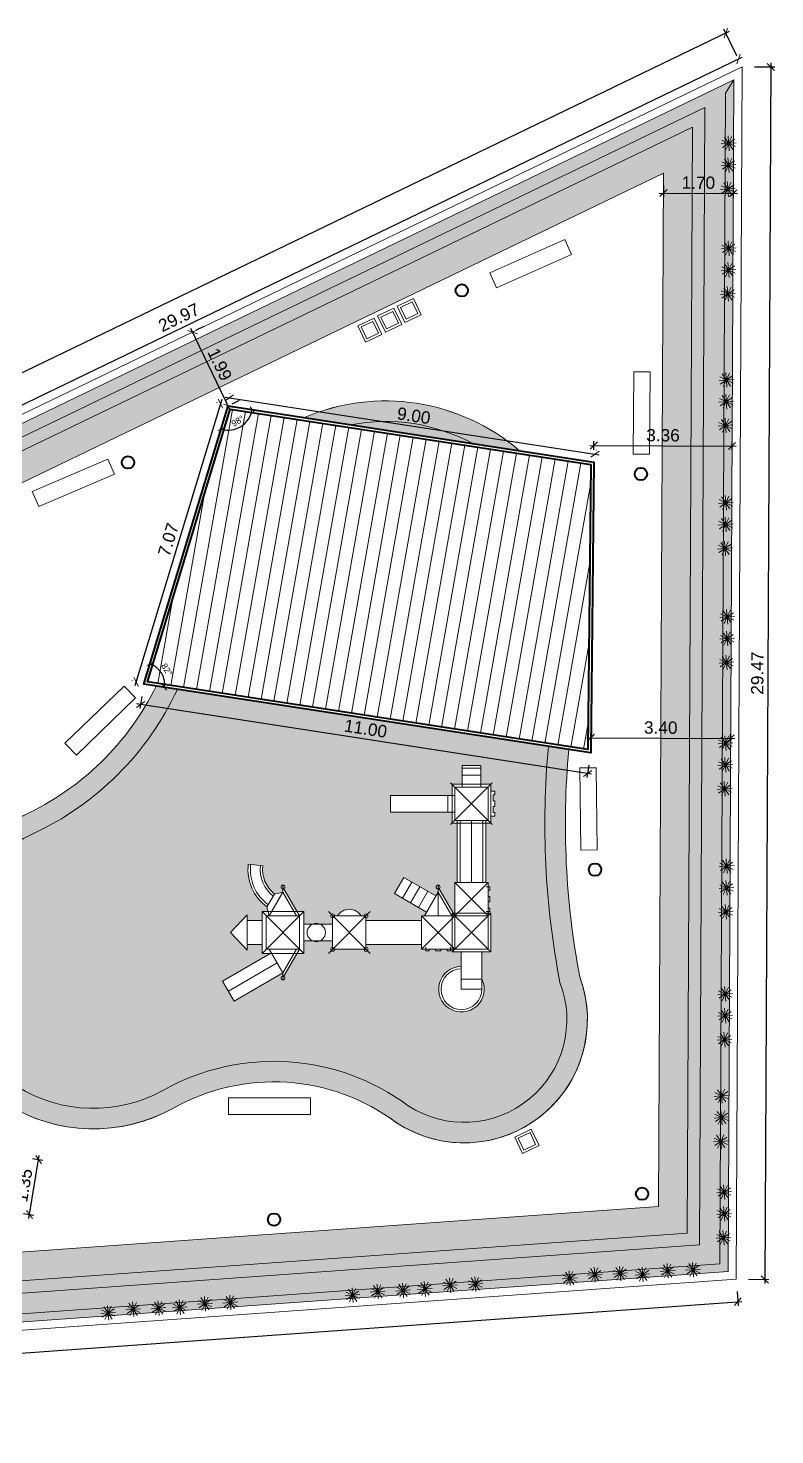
# Model space of a CAD drawing. Header units: metres. Extents: x 929 to 1666, y 1128 to 1372.
# Drawn here: x 1366.41 to 1384.57, y 1130.72 to 1164.92 of the extents above; entities that cross this region are included whole.
import ezdxf

# ---------------------------------------------------------------- set-up
doc = ezdxf.new("R2010")
doc.units = ezdxf.units.M
doc.layers.get('0').update_dxf_attribs({"lineweight": 5})
for name, color, linetype, lineweight in [('001_Dark_1 10', 7, 'Continuous', 0), ('KIRYA - COTAS', 7, 'Continuous', 5), ('KIRYA - MOBILIÁRIO', 7, 'Continuous', 9), ('KIRYA - PAREDE', 7, 'Continuous', 40), ('KIRYA - PAREDE VISTA', 7, 'Continuous', 15), ('KIRYA - PISO', 7, 'Continuous', 5), ('VEGETAÇÃO', 7, 'Continuous', 5)]:
    doc.layers.add(name, color=color, linetype=linetype, lineweight=lineweight)
doc.styles.add('EA_60_1-100', font='swissl.ttf', dxfattribs={"height": 0.15})
doc.styles.add('EA_60_1-150', font='swissl.ttf', dxfattribs={"height": 0.225})
doc.styles.add('EA_80_1-150', font='swissl.ttf', dxfattribs={"height": 0.3})
doc.dimstyles.new('1-100', dxfattribs={"dimtxt": 0.15, "dimasz": 0.12, "dimexe": 0.06, "dimexo": 0.15, "dimgap": 0.075, "dimtad": 1, "dimzin": 4, "dimdsep": 46, "dimtxsty": 'EA_60_1-100', "dimblk1": 'OBLIQUE', "dimblk2": 'OBLIQUE', "dimsah": 1, "dimcen": 0.09, "dimdle": 0.1, "dimclrd": 144, "dimclre": 144, "dimclrt": 256, "dimadec": 0, "dimazin": 0, "dimtfac": 1, "dimtofl": 0, "dimtmove": 2, "dimatfit": 3, "dimldrblk": 'OBLIQUE', "dimfxl": 1, "dimtolj": 1, "dimtzin": 0, "dimarcsym": 0})
doc.dimstyles.new('1-150', dxfattribs={"dimtxt": 0.225, "dimasz": 0.175, "dimexe": 0.1, "dimexo": 0.3, "dimgap": 0.1, "dimtad": 1, "dimzin": 4, "dimdsep": 46, "dimtxsty": 'EA_60_1-150', "dimblk1": 'OBLIQUE', "dimblk2": 'OBLIQUE', "dimsah": 1, "dimcen": 0.09, "dimdle": 0.1, "dimclrd": 144, "dimclre": 144, "dimclrt": 256, "dimadec": 0, "dimazin": 0, "dimtfac": 1, "dimtofl": 0, "dimtmove": 2, "dimatfit": 3, "dimldrblk": 'OBLIQUE', "dimfxl": 1, "dimtolj": 1, "dimtzin": 0, "dimarcsym": 0})

# ---------------------------------------------------------------- blocks, each defined once
blk = doc.blocks.new('A$C277F18F9')
at = {"layer": 'VEGETAÇÃO', "color": 60, "linetype": 'Continuous'}
for p, q in [((0.18, 0.198), (0.18, 0.36)), ((0.162, 0.18), (0, 0.18)), ((0.164, 0.189), (0.024, 0.27)), ((0.164, 0.171), (0.024, 0.09)), ((0.171, 0.196), (0.09, 0.336)), ((0.171, 0.164), (0.09, 0.024)), ((0.18, 0.162), (0.18, 0)), ((0.189, 0.196), (0.27, 0.336)), ((0.189, 0.164), (0.27, 0.024)), ((0.196, 0.189), (0.336, 0.27)), ((0.196, 0.171), (0.336, 0.09)), ((0.198, 0.18), (0.36, 0.18))]:
    blk.add_line(p, q, dxfattribs=at)
blk.add_circle((0.18, 0.18), 0.018, dxfattribs=at)
blk = doc.blocks.new('A$C6DD851CF')
at = {"layer": 'VEGETAÇÃO', "color": 90, "linetype": 'Continuous'}
for p, q in [((0.18, 0.198), (0.18, 0.36)), ((0.162, 0.18), (0, 0.18)), ((0.164, 0.189), (0.024, 0.27)), ((0.164, 0.171), (0.024, 0.09)), ((0.171, 0.196), (0.09, 0.336)), ((0.171, 0.164), (0.09, 0.024)), ((0.18, 0.162), (0.18, 0)), ((0.189, 0.196), (0.27, 0.336)), ((0.189, 0.164), (0.27, 0.024)), ((0.196, 0.189), (0.336, 0.27)), ((0.196, 0.171), (0.336, 0.09)), ((0.198, 0.18), (0.36, 0.18))]:
    blk.add_line(p, q, dxfattribs=at)
blk.add_circle((0.18, 0.18), 0.018, dxfattribs=at)
blk = doc.blocks.new('A$C7A191758')
at = {"layer": 'VEGETAÇÃO', "color": 110, "linetype": 'Continuous'}
for p, q in [((0.18, 0.198), (0.18, 0.36)), ((0.162, 0.18), (0, 0.18)), ((0.164, 0.189), (0.024, 0.27)), ((0.164, 0.171), (0.024, 0.09)), ((0.171, 0.196), (0.09, 0.336)), ((0.171, 0.164), (0.09, 0.024)), ((0.18, 0.162), (0.18, 0)), ((0.189, 0.196), (0.27, 0.336)), ((0.189, 0.164), (0.27, 0.024)), ((0.196, 0.189), (0.336, 0.27)), ((0.196, 0.171), (0.336, 0.09)), ((0.198, 0.18), (0.36, 0.18))]:
    blk.add_line(p, q, dxfattribs=at)
blk.add_circle((0.18, 0.18), 0.018, dxfattribs=at)
blk = doc.blocks.new('_OBLIQUE')
at = {"color": 0, "linetype": 'ByBlock'}
blk.add_line((-0.5, -0.5), (0.5, 0.5), dxfattribs=at)
blk = doc.blocks.new('*D325')
at = {"layer": 'Defpoints', "color": 0, "transparency": 16777216}
for p in [(1383.685, 1164.164), (1383.775, 1163.976), (1356.781, 1150.957)]:
    blk.add_point(p, dxfattribs=at)
at = {"layer": 'KIRYA - COTAS', "color": 144, "lineweight": -2, "transparency": 16777216}
for p, q in [((1356.601, 1151.102), (1383.775, 1164.208)), ((1383.645, 1164.247), (1383.641, 1164.254)), ((1356.651, 1151.228), (1356.648, 1151.235))]:
    blk.add_line(p, q, dxfattribs=at)
at = {"layer": 'KIRYA - COTAS', "color": 144, "lineweight": -2, "transparency": 16777216, "xscale": 0.175, "yscale": 0.175, "zscale": 0.175}
for p, rotation in [((1383.685, 1164.164), 25.74813270138835), ((1356.691, 1151.145), 205.7481327013884)]:
    blk.add_blockref('_OBLIQUE', p, dxfattribs=dict(at, rotation=rotation))
at = {"layer": 'KIRYA - COTAS', "transparency": 16777216, "insert": (1370.077, 1157.883), "char_height": 0.3, "attachment_point": 5, "rotation": 25.7481, "style": 'EA_80_1-150'}
blk.add_mtext('\\A1;29.97', dxfattribs=at)
blk = doc.blocks.new('*D326')
at = {"layer": 'Defpoints', "color": 0, "transparency": 16777216}
for p in [(1383.378, 1164.8), (1383.775, 1163.976), (1341.262, 1143.472)]:
    blk.add_point(p, dxfattribs=at)
at = {"layer": 'KIRYA - COTAS', "color": 144, "lineweight": -2, "transparency": 16777216}
for p, q in [((1340.774, 1144.253), (1383.468, 1164.844)), ((1383.645, 1164.247), (1383.334, 1164.891)), ((1341.131, 1143.742), (1340.821, 1144.386))]:
    blk.add_line(p, q, dxfattribs=at)
at = {"layer": 'KIRYA - COTAS', "color": 144, "lineweight": -2, "transparency": 16777216, "xscale": 0.175, "yscale": 0.175, "zscale": 0.175}
for p, rotation in [((1383.378, 1164.8), 25.74813270138802), ((1340.864, 1144.296), 205.748132701388)]:
    blk.add_blockref('_OBLIQUE', p, dxfattribs=dict(at, rotation=rotation))
at = {"layer": 'KIRYA - COTAS', "transparency": 16777216, "insert": (1362.011, 1154.777), "char_height": 0.3, "attachment_point": 5, "rotation": 25.7481, "style": 'EA_80_1-150'}
blk.add_mtext('\\A1;47.20', dxfattribs=at)
blk = doc.blocks.new('*D327')
at = {"layer": 'Defpoints', "color": 0, "transparency": 16777216}
for p in [(1383.775, 1163.976), (1383.631, 1134.502), (1384.328, 1134.499)]:
    blk.add_point(p, dxfattribs=at)
at = {"layer": 'KIRYA - COTAS', "color": 144, "lineweight": -2, "transparency": 16777216}
for p, q in [((1384.075, 1163.975), (1384.572, 1163.973)), ((1384.473, 1164.073), (1384.328, 1134.399)), ((1383.931, 1134.501), (1384.428, 1134.498))]:
    blk.add_line(p, q, dxfattribs=at)
at = {"layer": 'KIRYA - COTAS', "color": 144, "lineweight": -2, "transparency": 16777216, "xscale": 0.175, "yscale": 0.175, "zscale": 0.175}
for p, rotation in [((1384.472, 1163.973), 89.72056655992778), ((1384.328, 1134.499), 269.7205665599278)]:
    blk.add_blockref('_OBLIQUE', p, dxfattribs=dict(at, rotation=rotation))
at = {"layer": 'KIRYA - COTAS', "transparency": 16777216, "insert": (1384.146, 1149.237), "char_height": 0.3, "attachment_point": 5, "rotation": 89.7206, "style": 'EA_80_1-150'}
blk.add_mtext('\\A1;29.47', dxfattribs=at)
blk = doc.blocks.new('*D328')
at = {"layer": 'Defpoints', "color": 0, "transparency": 16777216}
for p in [(1383.631, 1134.502), (1383.671, 1133.954), (1339.743, 1131.367)]:
    blk.add_point(p, dxfattribs=at)
at = {"layer": 'KIRYA - COTAS', "color": 144, "lineweight": -2, "transparency": 16777216}
for p, q in [((1383.653, 1134.203), (1383.678, 1133.855)), ((1339.683, 1130.812), (1383.77, 1133.961)), ((1339.765, 1131.068), (1339.79, 1130.72))]:
    blk.add_line(p, q, dxfattribs=at)
at = {"layer": 'KIRYA - COTAS', "color": 144, "lineweight": -2, "transparency": 16777216, "xscale": 0.175, "yscale": 0.175, "zscale": 0.175}
for p, rotation in [((1383.671, 1133.954), 4.08587537148899), ((1339.782, 1130.819), 184.085875371489)]:
    blk.add_blockref('_OBLIQUE', p, dxfattribs=dict(at, rotation=rotation))
at = {"layer": 'KIRYA - COTAS', "transparency": 16777216, "insert": (1361.708, 1132.64), "char_height": 0.3, "attachment_point": 5, "rotation": 4.0859, "style": 'EA_80_1-150'}
blk.add_mtext('\\A1;44.00', dxfattribs=at)
blk = doc.blocks.new('*D337')
at = {"layer": 'Defpoints', "color": 0, "transparency": 16777216}
for p in [(1371.273, 1155.735), (1369.036, 1149.025), (1369.22, 1148.969)]:
    blk.add_point(p, dxfattribs=at)
at = {"layer": 'KIRYA - COTAS', "color": 144, "lineweight": -2, "transparency": 16777216}
for p, q in [((1371.118, 1155.887), (1369.007, 1148.929)), ((1370.986, 1155.823), (1370.993, 1155.82)), ((1368.933, 1149.056), (1368.94, 1149.054))]:
    blk.add_line(p, q, dxfattribs=at)
at = {"layer": 'KIRYA - COTAS', "color": 144, "lineweight": -2, "transparency": 16777216, "xscale": 0.175, "yscale": 0.175, "zscale": 0.175}
for p, rotation in [((1371.089, 1155.791), 73.12144659802127), ((1369.036, 1149.025), 253.1214465980212)]:
    blk.add_blockref('_OBLIQUE', p, dxfattribs=dict(at, rotation=rotation))
at = {"layer": 'KIRYA - COTAS', "transparency": 16777216, "insert": (1369.819, 1152.482), "char_height": 0.3, "attachment_point": 5, "rotation": 73.1214, "style": 'EA_80_1-150'}
blk.add_mtext('\\A1;7.07', dxfattribs=at)
blk = doc.blocks.new('*D338')
at = {"layer": 'Defpoints', "color": 0, "transparency": 16777216}
for p in [(1371.273, 1155.735), (1380.198, 1154.559), (1380.168, 1154.367)]:
    blk.add_point(p, dxfattribs=at)
at = {"layer": 'KIRYA - COTAS', "color": 144, "lineweight": -2, "transparency": 16777216}
for p, q in [((1371.204, 1155.944), (1380.297, 1154.544)), ((1371.319, 1156.032), (1371.318, 1156.027)), ((1380.214, 1154.663), (1380.213, 1154.658))]:
    blk.add_line(p, q, dxfattribs=at)
at = {"layer": 'KIRYA - COTAS', "color": 144, "lineweight": -2, "transparency": 16777216, "xscale": 0.175, "yscale": 0.175, "zscale": 0.175}
for p, rotation in [((1371.303, 1155.928), 171.2515489521769), ((1380.198, 1154.559), 351.2515489521769)]:
    blk.add_blockref('_OBLIQUE', p, dxfattribs=dict(at, rotation=rotation))
at = {"layer": 'KIRYA - COTAS', "transparency": 16777216, "insert": (1375.789, 1155.495), "char_height": 0.3, "attachment_point": 5, "rotation": 351.2515, "style": 'EA_80_1-150'}
blk.add_mtext('\\A1;9.00', dxfattribs=at)
blk = doc.blocks.new('*D339')
at = {"layer": 'Defpoints', "color": 0, "transparency": 16777216}
for p in [(1369.22, 1148.969), (1369.144, 1148.473), (1380.092, 1147.296)]:
    blk.add_point(p, dxfattribs=at)
at = {"layer": 'KIRYA - COTAS', "color": 144, "lineweight": -2, "transparency": 16777216}
for p, q in [((1380.114, 1146.785), (1369.045, 1148.488)), ((1369.174, 1148.672), (1369.128, 1148.374)), ((1380.046, 1146.999), (1380, 1146.701))]:
    blk.add_line(p, q, dxfattribs=at)
at = {"layer": 'KIRYA - COTAS', "color": 144, "lineweight": -2, "transparency": 16777216, "xscale": 0.175, "yscale": 0.175, "zscale": 0.175}
for p, rotation in [((1369.144, 1148.473), 171.251548952178), ((1380.016, 1146.8), 351.251548952178)]:
    blk.add_blockref('_OBLIQUE', p, dxfattribs=dict(at, rotation=rotation))
at = {"layer": 'KIRYA - COTAS', "transparency": 16777216, "insert": (1374.618, 1147.888), "char_height": 0.3, "attachment_point": 5, "rotation": 351.2515, "style": 'EA_80_1-150'}
blk.add_mtext('\\A1;11.00', dxfattribs=at)
blk = doc.blocks.new('*D340')
at = {"layer": 'Defpoints', "color": 0, "transparency": 16777216}
for p in [(1381.863, 1161.389), (1383.563, 1161.38), (1383.56, 1160.9)]:
    blk.add_point(p, dxfattribs=at)
at = {"layer": 'KIRYA - COTAS', "color": 144, "lineweight": -2, "transparency": 16777216}
for p, q in [((1381.861, 1161.089), (1381.86, 1160.808)), ((1383.561, 1161.08), (1383.56, 1160.8)), ((1381.76, 1160.909), (1383.66, 1160.9))]:
    blk.add_line(p, q, dxfattribs=at)
at = {"layer": 'KIRYA - COTAS', "color": 144, "lineweight": -2, "transparency": 16777216, "xscale": 0.175, "yscale": 0.175, "zscale": 0.175}
for p, rotation in [((1381.86, 1160.908), 179.720566559926), ((1383.56, 1160.9), 359.720566559926)]:
    blk.add_blockref('_OBLIQUE', p, dxfattribs=dict(at, rotation=rotation))
at = {"layer": 'KIRYA - COTAS', "transparency": 16777216, "insert": (1382.711, 1161.158), "char_height": 0.3, "attachment_point": 5, "rotation": 359.7206, "style": 'EA_80_1-150'}
blk.add_mtext('\\A1;1.70', dxfattribs=at)
blk = doc.blocks.new('*D350')
at = {"layer": 'Defpoints', "color": 0, "transparency": 16777216}
for p in [(1366.216, 1137.485), (1366.664, 1137.412), (1365.997, 1136.15)]:
    blk.add_point(p, dxfattribs=at)
at = {"layer": 'KIRYA - COTAS', "color": 144, "lineweight": -2, "transparency": 16777216}
for p, q in [((1366.428, 1135.977), (1366.68, 1137.51)), ((1366.512, 1137.437), (1366.762, 1137.395)), ((1366.293, 1136.101), (1366.543, 1136.06))]:
    blk.add_line(p, q, dxfattribs=at)
at = {"layer": 'KIRYA - COTAS', "color": 144, "lineweight": -2, "transparency": 16777216, "xscale": 0.175, "yscale": 0.175, "zscale": 0.175}
for p, rotation in [((1366.664, 1137.412), 80.66484443501056), ((1366.444, 1136.076), 260.6648444350105)]:
    blk.add_blockref('_OBLIQUE', p, dxfattribs=dict(at, rotation=rotation))
at = {"layer": 'KIRYA - COTAS', "transparency": 16777216, "insert": (1366.303, 1136.785), "char_height": 0.3, "attachment_point": 5, "rotation": 80.6648, "style": 'EA_80_1-150'}
blk.add_mtext('\\A1;1.35', dxfattribs=at)
blk = doc.blocks.new('*D351')
at = {"layer": 'Defpoints', "color": 0, "transparency": 16777216}
for p in [(1383.53, 1154.757), (1380.168, 1154.367), (1383.528, 1154.35)]:
    blk.add_point(p, dxfattribs=at)
at = {"layer": 'KIRYA - COTAS', "color": 144, "lineweight": -2, "transparency": 16777216}
for p, q in [((1380.17, 1154.667), (1380.171, 1154.873)), ((1380.07, 1154.774), (1383.63, 1154.756)), ((1383.53, 1154.65), (1383.531, 1154.857))]:
    blk.add_line(p, q, dxfattribs=at)
at = {"layer": 'KIRYA - COTAS', "color": 144, "lineweight": -2, "transparency": 16777216, "xscale": 0.175, "yscale": 0.175, "zscale": 0.175}
for p, rotation in [((1380.17, 1154.773), 179.7205665599272), ((1383.53, 1154.757), 359.7205665599272)]:
    blk.add_blockref('_OBLIQUE', p, dxfattribs=dict(at, rotation=rotation))
at = {"layer": 'KIRYA - COTAS', "transparency": 16777216, "insert": (1381.851, 1155.019), "char_height": 0.3, "attachment_point": 5, "rotation": 359.7206, "style": 'EA_80_1-150'}
blk.add_mtext('\\A1;3.36', dxfattribs=at)
blk = doc.blocks.new('*D352')
at = {"layer": 'Defpoints', "color": 0, "transparency": 16777216}
for p in [(1370.408, 1157.529), (1370.408, 1157.529), (1371.273, 1155.735)]:
    blk.add_point(p, dxfattribs=at)
at = {"layer": 'KIRYA - COTAS', "color": 144, "lineweight": -2, "transparency": 16777216}
for p, q in [((1371.316, 1155.645), (1370.364, 1157.619)), ((1370.678, 1157.66), (1370.498, 1157.573)), ((1371.543, 1155.866), (1371.363, 1155.779))]:
    blk.add_line(p, q, dxfattribs=at)
at = {"layer": 'KIRYA - COTAS', "color": 144, "lineweight": -2, "transparency": 16777216, "xscale": 0.175, "yscale": 0.175, "zscale": 0.175}
for p, rotation in [((1370.408, 1157.529), 115.7481327013844), ((1371.273, 1155.735), 295.7481327013843)]:
    blk.add_blockref('_OBLIQUE', p, dxfattribs=dict(at, rotation=rotation))
at = {"layer": 'KIRYA - COTAS', "transparency": 16777216, "insert": (1371.069, 1156.743), "char_height": 0.3, "attachment_point": 5, "rotation": 295.7481, "style": 'EA_80_1-150'}
blk.add_mtext('\\A1;1.99', dxfattribs=at)
blk = doc.blocks.new('*D353')
at = {"layer": 'Defpoints', "color": 0, "transparency": 16777216}
for p in [(1383.496, 1147.65), (1380.092, 1147.296), (1383.494, 1147.279)]:
    blk.add_point(p, dxfattribs=at)
at = {"layer": 'KIRYA - COTAS', "color": 144, "lineweight": -2, "transparency": 16777216}
for p, q in [((1380.093, 1147.596), (1380.094, 1147.767)), ((1383.495, 1147.579), (1383.496, 1147.75)), ((1379.994, 1147.667), (1383.596, 1147.649))]:
    blk.add_line(p, q, dxfattribs=at)
at = {"layer": 'KIRYA - COTAS', "color": 144, "lineweight": -2, "transparency": 16777216, "xscale": 0.175, "yscale": 0.175, "zscale": 0.175}
for p, rotation in [((1380.094, 1147.667), 179.7205665599284), ((1383.496, 1147.65), 359.7205665599284)]:
    blk.add_blockref('_OBLIQUE', p, dxfattribs=dict(at, rotation=rotation))
at = {"layer": 'KIRYA - COTAS', "transparency": 16777216, "insert": (1381.796, 1147.912), "char_height": 0.3, "attachment_point": 5, "rotation": 359.7206, "style": 'EA_80_1-150'}
blk.add_mtext('\\A1;3.40', dxfattribs=at)
blk = doc.blocks.new('*D354')
at = {"layer": 'Defpoints', "color": 0, "transparency": 16777216}
for p in [(1371.273, 1155.735), (1369.705, 1149.132), (1369.22, 1148.969), (1369.22, 1148.969), (1380.092, 1147.296)]:
    blk.add_point(p, dxfattribs=at)
at = {"layer": 'KIRYA - COTAS', "color": 144, "lineweight": -2, "transparency": 16777216}
blk.add_arc((1369.22, 1148.969), 0.512, 351.2515, 73.1214, dxfattribs=at)
at = {"layer": 'KIRYA - COTAS', "color": 144, "lineweight": -2, "transparency": 16777216, "xscale": 0.12, "yscale": 0.12, "zscale": 0.12}
for p, rotation in [((1369.368, 1149.459), 163.1214465980215), ((1369.726, 1148.891), 261.251548952178)]:
    blk.add_blockref('_OBLIQUE', p, dxfattribs=dict(at, rotation=rotation))
at = {"layer": 'KIRYA - COTAS', "transparency": 16777216, "insert": (1369.782, 1149.322), "char_height": 0.15, "attachment_point": 5, "rotation": 302.1865, "style": 'EA_60_1-100'}
blk.add_mtext('\\A1;82°', dxfattribs=at)
blk = doc.blocks.new('*D355')
at = {"layer": 'Defpoints', "color": 0, "transparency": 16777216}
for p in [(1371.273, 1155.735), (1371.273, 1155.735), (1371.434, 1155.169), (1380.168, 1154.367), (1369.22, 1148.969)]:
    blk.add_point(p, dxfattribs=at)
at = {"layer": 'KIRYA - COTAS', "color": 144, "lineweight": -2, "transparency": 16777216}
blk.add_arc((1371.273, 1155.735), 0.589, 253.1214, 351.2515, dxfattribs=at)
at = {"layer": 'KIRYA - COTAS', "color": 144, "lineweight": -2, "transparency": 16777216, "xscale": 0.12, "yscale": 0.12, "zscale": 0.12}
for p, rotation in [((1371.855, 1155.646), 81.25154895217692), ((1371.102, 1155.172), 163.1214465980215)]:
    blk.add_blockref('_OBLIQUE', p, dxfattribs=dict(at, rotation=rotation))
at = {"layer": 'KIRYA - COTAS', "transparency": 16777216, "insert": (1371.506, 1155.366), "char_height": 0.15, "attachment_point": 5, "rotation": 32.1865, "style": 'EA_60_1-100'}
blk.add_mtext('\\A1;98°', dxfattribs=at)

msp = doc.modelspace()

# ---------------------------------------------------------------- hatches: boundary and pattern name
at = {"layer": 'KIRYA - PAREDE', "true_color": 0x139b48}
h = msp.add_hatch(color=114, dxfattribs=at)
h.dxf.hatch_style = 1
h.paths.add_polyline_path([(1383.432, 1134.688), (1383.574, 1163.657), (1383.372, 1163.338), (1383.233, 1134.875), (1340.201, 1131.801), (1339.972, 1131.584)])
at = {"layer": 'KIRYA - PAREDE', "true_color": 0x58ba48}
h = msp.add_hatch(color=85, dxfattribs=at)
h.dxf.hatch_style = 1
h.paths.add_polyline_path([(1374.258, 1155.276), (1377.226, 1154.819, 0.171774)])
h = msp.add_hatch(color=85, dxfattribs=at)
h.dxf.hatch_style = 1
h.paths.add_polyline_path([(1366.51, 1145.325, 1.034835), (1369.698, 1139.098, -0.295812), (1375.653, 1138.719, 0.72714), (1379.344, 1141.72, -0.071097), (1379.064, 1147.454), (1370.04, 1148.843, -0.177615)])
h.paths.add_polyline_path([(1371.138, 1141.748), (1372.31, 1142.425), (1372.1, 1142.425), (1372.1, 1142.642), (1371.735, 1142.642), (1371.735, 1142.499), (1371.333, 1142.932), (1371.735, 1143.365), (1371.735, 1143.221), (1372.1, 1143.221), (1372.1, 1143.439), (1372.248, 1143.439), (1372.218, 1143.557, -0.271956), (1371.763, 1144.594), (1372.117, 1144.553, 0.259063), (1372.398, 1143.868), (1372.607, 1143.913), (1372.607, 1143.987, -0.414214), (1372.559, 1144.035, -1), (1372.654, 1144.035, -0.267949), (1372.63, 1143.993), (1372.951, 1143.439), (1373.114, 1143.439), (1373.114, 1143.131), (1373.317, 1143.131, -0.237187), (1373.517, 1143.131), (1373.815, 1143.131), (1373.815, 1143.29, -0.414214), (1373.767, 1143.337, -1), (1373.863, 1143.337), (1373.934, 1143.337, -0.558458), (1374.507, 1143.337), (1374.578, 1143.337, -1), (1374.674, 1143.337, -0.414214), (1374.626, 1143.29), (1374.626, 1143.225), (1375.975, 1143.225), (1375.975, 1143.337), (1376.048, 1143.337), (1376.101, 1143.429), (1375.322, 1143.879), (1375.549, 1144.271), (1376.328, 1143.821), (1376.381, 1143.913), (1376.381, 1143.987, -0.414214), (1376.333, 1144.035, -1), (1376.428, 1144.035, -0.267949), (1376.405, 1143.993), (1376.744, 1143.405), (1376.786, 1143.405), (1376.786, 1144.149), (1376.842, 1144.149), (1376.842, 1145.589), (1376.719, 1145.589), (1376.719, 1145.86), (1375.219, 1145.86), (1375.219, 1146.265), (1376.719, 1146.265), (1376.719, 1146.536), (1376.967, 1146.536), (1376.967, 1146.991), (1377.417, 1146.991), (1377.417, 1146.536), (1377.665, 1146.536), (1377.665, 1146.365), (1377.759, 1146.365), (1377.759, 1146.279), (1377.716, 1146.279), (1377.716, 1146.13), (1377.759, 1146.13), (1377.759, 1145.995), (1377.716, 1145.995), (1377.716, 1145.846), (1377.759, 1145.846), (1377.759, 1145.76), (1377.665, 1145.76), (1377.665, 1145.589), (1377.542, 1145.589), (1377.542, 1144.149), (1377.598, 1144.149), (1377.598, 1144.045), (1377.641, 1144.045), (1377.641, 1143.959), (1377.598, 1143.959), (1377.598, 1143.811), (1377.641, 1143.811), (1377.641, 1143.675), (1377.598, 1143.675), (1377.598, 1143.527), (1377.641, 1143.527), (1377.641, 1143.441), (1377.598, 1143.441), (1377.598, 1143.405), (1377.665, 1143.405), (1377.665, 1142.459), (1377.445, 1142.459), (1377.445, 1141.8, -3.446654), (1376.939, 1142.108), (1376.939, 1142.459), (1376.719, 1142.459), (1376.719, 1142.526), (1376.683, 1142.526), (1376.683, 1142.483), (1376.597, 1142.483), (1376.597, 1142.526), (1376.448, 1142.526), (1376.448, 1142.483), (1376.313, 1142.483), (1376.313, 1142.526), (1376.165, 1142.526), (1376.165, 1142.483), (1376.078, 1142.483), (1376.078, 1142.526), (1375.975, 1142.526), (1375.975, 1142.639), (1374.626, 1142.639), (1374.626, 1142.574, -0.414214), (1374.674, 1142.526, -1), (1374.578, 1142.526), (1373.863, 1142.526, -1), (1373.767, 1142.526, -0.414214), (1373.815, 1142.574), (1373.815, 1142.732), (1373.517, 1142.732, -0.237187), (1373.317, 1142.732), (1373.114, 1142.732), (1373.114, 1142.425), (1372.951, 1142.425), (1372.63, 1141.87, -0.267949), (1372.654, 1141.829, -1), (1372.559, 1141.829, -0.414214), (1372.607, 1141.877), (1372.607, 1141.95), (1371.418, 1141.264)], flags=16)
h.paths.add_polyline_path([(1372.201, 1143.337), (1372.274, 1143.337), (1372.607, 1143.913), (1372.939, 1143.337), (1373.012, 1143.337), (1373.012, 1142.526), (1372.939, 1142.526), (1372.607, 1141.95), (1372.274, 1142.526), (1372.201, 1142.526)], flags=0)
h.paths.add_polyline_path([(1376.786, 1143.337), (1377.192, 1143.743), (1377.598, 1143.337), (1377.598, 1142.526), (1376.786, 1142.526), (1376.381, 1142.932)], flags=0)
h.paths.add_polyline_path([(1376.915, 1145.657), (1376.786, 1145.657), (1376.786, 1146.468), (1377.598, 1146.468), (1377.598, 1145.657), (1377.469, 1145.657), (1377.469, 1145.589), (1376.915, 1145.589)], flags=0)
at = {"layer": 'KIRYA - PAREDE VISTA', "true_color": 0x939598}
h = msp.add_hatch(dxfattribs=at)
h.set_pattern_fill('ANSI31', color=252, scale=0.1, angle=35)
h.set_pattern_definition([(80, (-33.68935, -16.70083), (-0.31267646, 0.055133296), [])])
h.paths.add_polyline_path([(1371.322, 1155.657), (1369.31, 1149.026), (1380.023, 1147.377), (1380.098, 1154.307)])
at = {"layer": 'KIRYA - PISO', "true_color": 0xf7abae}
h = msp.add_hatch(color=241, dxfattribs=at)
h.dxf.hatch_style = 1
h.paths.add_polyline_path([(1341.446, 1143.339), (1339.972, 1131.584), (1340.201, 1131.801), (1383.233, 1134.875), (1383.372, 1163.338), (1383.574, 1163.657)])
h.paths.add_polyline_path([(1381.863, 1161.389), (1381.74, 1136.272), (1341.51, 1133.398), (1342.648, 1142.476)], flags=16)
h.paths.add_polyline_path([(1360.111, 1150.898), (1363.849, 1152.701), (1365.239, 1149.818), (1361.501, 1148.016)], flags=0)
h.paths.add_polyline_path([(1360.932, 1140.514, -0.585973), (1351.799, 1135.397, 0.192105), (1345.028, 1134.908, -0.556703), (1343.583, 1135.804, -0.137383), (1343.729, 1136.323, 0.137534), (1343.582, 1139.456, -0.099995), (1343.425, 1140.233, -0.414872), (1345.43, 1142.233, 0.143497), (1350.755, 1144.821, -0.662672)], flags=0)
h.paths.add_polyline_path([(1360.257, 1146.052, 0.187289), (1364.586, 1146.395), (1364.862, 1146.052, 0.579071), (1366.216, 1137.485), (1365.997, 1136.15), (1360.037, 1135.724, 0.190676), (1361.932, 1140.514, 0.190817), (1360.034, 1145.307)], flags=0)
h.paths.add_polyline_path([(1359.1, 1144.698), (1360.828, 1140.527), (1359.1, 1136.355), (1354.928, 1134.627), (1350.756, 1136.355), (1349.028, 1140.527), (1350.756, 1144.698), (1354.928, 1146.427)], flags=0)
h.paths.add_polyline_path([(1352.213, 1146.994), (1352.401, 1146.597), (1352.003, 1146.409), (1351.815, 1146.806)], flags=0)
h.paths.add_polyline_path([(1352.184, 1146.913), (1352.32, 1146.626), (1352.033, 1146.49), (1351.897, 1146.777)], flags=0)
h.paths.add_polyline_path([(1351.661, 1146.733), (1351.85, 1146.336), (1351.452, 1146.148), (1351.264, 1146.545)], flags=0)
h.paths.add_polyline_path([(1351.632, 1146.652), (1351.768, 1146.365), (1351.481, 1146.229), (1351.345, 1146.516)], flags=0)
h.paths.add_polyline_path([(1351.068, 1146.45), (1351.256, 1146.052), (1350.858, 1145.864), (1350.67, 1146.262)], flags=0)
h.paths.add_polyline_path([(1351.039, 1146.368), (1351.174, 1146.081), (1350.887, 1145.946), (1350.752, 1146.233)], flags=0)
h.paths.add_polyline_path([(1366.509, 1153.654), (1368.349, 1154.439), (1368.506, 1154.071), (1366.666, 1153.286)], flags=0)
h.paths.add_polyline_path([(1348.7, 1144.088), (1348.857, 1143.72), (1347.017, 1142.935), (1346.86, 1143.303)], flags=0)
h.paths.add_polyline_path([(1346.807, 1139.498, -1), (1346.467, 1139.498, -1)], flags=0)
h.paths.add_polyline_path([(1346.237, 1140.077, -1), (1345.897, 1140.077, -1)], flags=0)
h.paths.add_polyline_path([(1345.427, 1141.018, -1), (1345.087, 1141.018, -1)], flags=0)
h.paths.add_polyline_path([(1346.428, 1139.859), (1346.428, 1139.159), (1345.728, 1139.159), (1345.728, 1139.859)], flags=0)
h.paths.add_polyline_path([(1344.857, 1141.596, -1), (1344.517, 1141.596, -1)], flags=0)
h.paths.add_polyline_path([(1345.049, 1141.379), (1345.049, 1140.679), (1344.349, 1140.679), (1344.349, 1141.379)], flags=0)
h.paths.add_polyline_path([(1346.328, 1139.759), (1346.328, 1139.259), (1345.828, 1139.259), (1345.828, 1139.759)], flags=0)
h.paths.add_polyline_path([(1344.949, 1141.279), (1344.949, 1140.779), (1344.449, 1140.779), (1344.449, 1141.279)], flags=0)
h.paths.add_polyline_path([(1346.237, 1138.942, -1), (1345.897, 1138.942, -1)], flags=0)
h.paths.add_polyline_path([(1345.69, 1139.498, -1), (1345.35, 1139.498, -1)], flags=0)
h.paths.add_polyline_path([(1344.857, 1140.462, -1), (1344.517, 1140.462, -1)], flags=0)
h.paths.add_polyline_path([(1344.31, 1141.018, -1), (1343.97, 1141.018, -1)], flags=0)
h.paths.add_polyline_path([(1374.428, 1157.681), (1374.825, 1157.869), (1375.014, 1157.472), (1374.616, 1157.284)], flags=0)
h.paths.add_polyline_path([(1374.509, 1157.652), (1374.796, 1157.788), (1374.932, 1157.501), (1374.645, 1157.365)], flags=0)
h.paths.add_polyline_path([(1349.707, 1135.494), (1349.707, 1135.094), (1347.707, 1135.094), (1347.707, 1135.494)], flags=0)
h.paths.add_polyline_path([(1374.909, 1157.921), (1375.307, 1158.11), (1375.495, 1157.712), (1375.097, 1157.524)], flags=0)
h.paths.add_polyline_path([(1374.99, 1157.892), (1375.277, 1158.028), (1375.413, 1157.741), (1375.126, 1157.605)], flags=0)
h.paths.add_polyline_path([(1375.385, 1158.156), (1375.782, 1158.345), (1375.971, 1157.947), (1375.573, 1157.759)], flags=0)
h.paths.add_polyline_path([(1375.466, 1158.127), (1375.753, 1158.263), (1375.889, 1157.976), (1375.602, 1157.84)], flags=0)
h.paths.add_polyline_path([(1344.739, 1136.382, -1), (1344.399, 1136.382, -1)], flags=0)
h.paths.add_polyline_path([(1345.309, 1135.803, -1), (1344.969, 1135.803, -1)], flags=0)
h.paths.add_polyline_path([(1344.93, 1136.164), (1344.93, 1135.464), (1344.23, 1135.464), (1344.23, 1136.164)], flags=0)
h.paths.add_polyline_path([(1344.83, 1136.064), (1344.83, 1135.564), (1344.33, 1135.564), (1344.33, 1136.064)], flags=0)
h.paths.add_polyline_path([(1344.191, 1135.803, -1), (1343.851, 1135.803, -1)], flags=0)
h.paths.add_polyline_path([(1344.739, 1135.247, -1), (1344.399, 1135.247, -1)], flags=0)
h.paths.add_polyline_path([(1377.636, 1158.971), (1379.465, 1159.781), (1379.627, 1159.415), (1377.798, 1158.605)], flags=0)
h.paths.add_polyline_path([(1381.125, 1154.562), (1381.139, 1156.562), (1381.539, 1156.559), (1381.525, 1154.559)], flags=0)
at = {"layer": 'KIRYA - PISO', "true_color": 0x939598}
h = msp.add_hatch(color=252, dxfattribs=at)
h.dxf.hatch_style = 1
h.paths.add_polyline_path([(1341.118, 1135.898), (1340.808, 1135.836), (1340.366, 1132.314), (1382.736, 1135.34), (1382.87, 1162.985), (1357.299, 1150.652), (1357.339, 1150.338), (1382.568, 1162.506), (1382.437, 1135.62), (1340.709, 1132.639)])
at = {"layer": 'KIRYA - PISO', "true_color": 0xf7abae}
h = msp.add_hatch(color=241, dxfattribs=at)
h.dxf.hatch_style = 1
h.paths.add_polyline_path([(1373.126, 1155.45), (1374.258, 1155.276, -0.171774), (1377.226, 1154.819), (1378.358, 1154.645, 0.286375)])
h = msp.add_hatch(color=241, dxfattribs=at)
h.dxf.hatch_style = 1
h.paths.add_polyline_path([(1369.714, 1139.107, -1.042422), (1366.54, 1145.339, 0.176463), (1370.04, 1148.843), (1369.524, 1148.922, -0.172098), (1366.3, 1145.779, 1.035218), (1369.942, 1138.662, -0.296678), (1375.366, 1138.309, 0.723328), (1379.827, 1141.856, -0.070181), (1379.559, 1147.378), (1379.064, 1147.454, 0.071097), (1379.344, 1141.72, -0.72714), (1375.653, 1138.719, 0.294882)])

# ---------------------------------------------------------------- linework, layer by layer
at = {"layer": '001_Dark_1 10'}
for p, q in [((1375.385, 1158.156), (1375.782, 1158.345)), ((1375.971, 1157.947), (1375.782, 1158.345)), ((1374.909, 1157.921), (1375.307, 1158.11)), ((1374.99, 1157.892), (1375.277, 1158.028)), ((1375.277, 1158.028), (1375.413, 1157.741)), ((1375.495, 1157.712), (1375.307, 1158.11)), ((1375.573, 1157.759), (1375.385, 1158.156)), ((1375.466, 1158.127), (1375.753, 1158.263)), ((1375.602, 1157.84), (1375.466, 1158.127)), ((1375.573, 1157.759), (1375.971, 1157.947)), ((1375.889, 1157.976), (1375.602, 1157.84)), ((1375.753, 1158.263), (1375.889, 1157.976)), ((1374.428, 1157.681), (1374.825, 1157.869)), ((1374.616, 1157.284), (1374.428, 1157.681)), ((1374.509, 1157.652), (1374.796, 1157.788)), ((1374.645, 1157.365), (1374.509, 1157.652)), ((1374.796, 1157.788), (1374.932, 1157.501)), ((1375.014, 1157.472), (1374.825, 1157.869)), ((1375.097, 1157.524), (1374.909, 1157.921)), ((1375.126, 1157.605), (1374.99, 1157.892)), ((1375.097, 1157.524), (1375.495, 1157.712)), ((1375.413, 1157.741), (1375.126, 1157.605)), ((1374.616, 1157.284), (1375.014, 1157.472)), ((1374.932, 1157.501), (1374.645, 1157.365)), ((1378.249, 1137.96), (1378.647, 1138.148)), ((1378.835, 1137.751), (1378.647, 1138.148)), ((1378.437, 1137.562), (1378.249, 1137.96)), ((1378.331, 1137.931), (1378.617, 1138.067)), ((1378.466, 1137.644), (1378.331, 1137.931)), ((1378.753, 1137.78), (1378.466, 1137.644)), ((1378.617, 1138.067), (1378.753, 1137.78)), ((1378.437, 1137.562), (1378.835, 1137.751))]:
    msp.add_line(p, q, dxfattribs=at)
at = {"layer": 'KIRYA - MOBILIÁRIO'}
for p, q in [((1376.967, 1146.468), (1376.967, 1146.991)), ((1377.417, 1146.991), (1376.967, 1146.991)), ((1377.417, 1146.93), (1376.967, 1146.93)), ((1377.417, 1146.757), (1376.967, 1146.757)), ((1377.417, 1146.468), (1377.417, 1146.991)), ((1377.699, 1146.57), (1376.685, 1145.556)), ((1377.699, 1145.556), (1376.685, 1146.57)), ((1377.759, 1146.365), (1377.665, 1146.365)), ((1377.759, 1146.279), (1377.759, 1146.365)), ((1376.786, 1146.265), (1375.219, 1146.265)), ((1375.219, 1146.265), (1375.219, 1145.86)), ((1376.617, 1146.265), (1376.617, 1145.86)), ((1377.716, 1146.13), (1377.716, 1146.279)), ((1377.716, 1146.279), (1377.759, 1146.279)), ((1377.759, 1146.13), (1377.716, 1146.13)), ((1377.716, 1145.995), (1377.716, 1145.846)), ((1377.759, 1145.995), (1377.716, 1145.995)), ((1377.759, 1145.995), (1377.759, 1146.13)), ((1376.786, 1145.86), (1375.219, 1145.86)), ((1376.842, 1145.657), (1376.842, 1144.149)), ((1376.915, 1145.657), (1376.915, 1144.149)), ((1377.192, 1145.657), (1377.192, 1144.149)), ((1377.469, 1145.657), (1377.469, 1144.149)), ((1377.542, 1145.657), (1377.542, 1144.149)), ((1377.759, 1145.76), (1377.665, 1145.76)), ((1377.716, 1145.846), (1377.759, 1145.846)), ((1377.759, 1145.76), (1377.759, 1145.846)), ((1372.117, 1144.553), (1371.763, 1144.594)), ((1375.549, 1144.271), (1375.322, 1143.879)), ((1375.549, 1144.271), (1376.328, 1143.821)), ((1372.607, 1143.913), (1372.607, 1144.068)), ((1375.743, 1144.159), (1375.517, 1143.767)), ((1375.938, 1144.046), (1375.712, 1143.654)), ((1376.133, 1143.934), (1375.907, 1143.542)), ((1376.381, 1143.337), (1376.381, 1144.068)), ((1377.598, 1144.149), (1376.786, 1143.337)), ((1377.598, 1143.337), (1376.786, 1144.149)), ((1377.641, 1144.045), (1377.547, 1144.045)), ((1377.598, 1143.811), (1377.598, 1143.959)), ((1377.598, 1143.959), (1377.641, 1143.959)), ((1377.641, 1143.959), (1377.641, 1144.045)), ((1372.398, 1143.868), (1372.218, 1143.557)), ((1372.398, 1143.868), (1372.607, 1143.913)), ((1375.322, 1143.879), (1376.101, 1143.429)), ((1377.641, 1143.811), (1377.598, 1143.811)), ((1377.598, 1143.675), (1377.598, 1143.527)), ((1377.641, 1143.675), (1377.598, 1143.675)), ((1377.641, 1143.675), (1377.641, 1143.811)), ((1373.114, 1142.425), (1372.1, 1143.439)), ((1373.114, 1143.439), (1372.1, 1142.425)), ((1372.218, 1143.557), (1372.274, 1143.337)), ((1374.728, 1142.425), (1373.713, 1143.439)), ((1374.728, 1143.439), (1373.713, 1142.425)), ((1376.786, 1142.526), (1375.975, 1143.337)), ((1376.786, 1143.337), (1375.975, 1142.526)), ((1377.665, 1142.459), (1376.719, 1143.405)), ((1377.665, 1143.405), (1376.719, 1142.459)), ((1377.641, 1143.441), (1377.547, 1143.441)), ((1377.598, 1143.527), (1377.641, 1143.527)), ((1377.641, 1143.441), (1377.641, 1143.527)), ((1372.1, 1143.221), (1371.735, 1143.221)), ((1373.114, 1143.131), (1373.815, 1143.131)), ((1374.626, 1143.225), (1375.975, 1143.225)), ((1372.1, 1142.642), (1371.735, 1142.642)), ((1373.114, 1142.732), (1373.815, 1142.732)), ((1374.626, 1142.639), (1375.975, 1142.639)), ((1376.078, 1142.483), (1376.078, 1142.577)), ((1376.683, 1142.483), (1376.683, 1142.577)), ((1371.138, 1141.748), (1372.327, 1142.434)), ((1376.165, 1142.483), (1376.078, 1142.483)), ((1376.165, 1142.526), (1376.165, 1142.483)), ((1376.313, 1142.526), (1376.165, 1142.526)), ((1376.313, 1142.483), (1376.313, 1142.526)), ((1376.448, 1142.483), (1376.313, 1142.483)), ((1376.448, 1142.483), (1376.448, 1142.526)), ((1376.448, 1142.526), (1376.597, 1142.526)), ((1376.597, 1142.526), (1376.597, 1142.483)), ((1376.683, 1142.483), (1376.597, 1142.483)), ((1376.939, 1141.554), (1376.939, 1142.459)), ((1377.445, 1141.554), (1377.445, 1142.459)), ((1371.278, 1141.506), (1372.467, 1142.192)), ((1371.418, 1141.264), (1372.607, 1141.95)), ((1372.607, 1141.95), (1372.607, 1141.796)), ((1371.418, 1141.264), (1371.138, 1141.748)), ((1376.939, 1141.8), (1377.445, 1141.8)), ((1376.939, 1141.554), (1377.445, 1141.554))]:
    msp.add_line(p, q, dxfattribs=at)
for points in [[(1376.719, 1146.536), (1376.719, 1145.589), (1377.665, 1145.589), (1377.665, 1146.536)], [(1376.786, 1146.468), (1376.786, 1145.657), (1377.598, 1145.657), (1377.598, 1146.468)], [(1376.786, 1144.149), (1376.786, 1143.337), (1377.598, 1143.337), (1377.598, 1144.149)], [(1372.607, 1143.913), (1372.274, 1143.337), (1372.939, 1143.337)], [(1376.381, 1143.913), (1376.048, 1143.337), (1376.713, 1143.337)], [(1371.333, 1142.932), (1371.735, 1143.365), (1371.735, 1142.499)], [(1372.1, 1143.439), (1372.1, 1142.425), (1373.114, 1142.425), (1373.114, 1143.439)], [(1372.201, 1143.337), (1372.201, 1142.526), (1373.012, 1142.526), (1373.012, 1143.337)], [(1373.815, 1143.337), (1373.815, 1142.526), (1374.626, 1142.526), (1374.626, 1143.337)], [(1375.975, 1143.337), (1375.975, 1142.526), (1376.786, 1142.526), (1376.786, 1143.337)], [(1376.719, 1143.405), (1376.719, 1142.459), (1377.665, 1142.459), (1377.665, 1143.405)], [(1376.786, 1143.337), (1376.786, 1142.526), (1377.598, 1142.526), (1377.598, 1143.337)], [(1372.607, 1141.95), (1372.274, 1142.526), (1372.939, 1142.526)]]:
    msp.add_lwpolyline(points, close=True, dxfattribs=at)
for points in [[(1376.842, 1145.589), (1377.542, 1145.589)], [(1373.01, 1143.336), (1372.607, 1144.035)], [(1376.784, 1143.336), (1376.381, 1144.035)], [(1373.01, 1142.528), (1372.607, 1141.829)]]:
    msp.add_lwpolyline(points, dxfattribs=at)
for centre, radius in [((1372.607, 1144.035), 0.0477), ((1376.381, 1144.035), 0.0477), ((1373.815, 1143.337), 0.0477), ((1374.626, 1143.337), 0.0477), ((1373.417, 1142.932), 0.223), ((1373.815, 1142.526), 0.0477), ((1374.626, 1142.526), 0.0477), ((1372.607, 1141.829), 0.0477)]:
    msp.add_circle(centre, radius, dxfattribs=at)
for centre, radius, start, end in [((1372.874, 1144.463), 1.119, 173.2763, 234.1321), ((1372.874, 1144.463), 1.061, 173.2763, 233.8147), ((1372.874, 1144.463), 0.82, 173.2763, 231.9784), ((1372.874, 1144.463), 0.762, 173.2763, 231.372), ((1374.221, 1143.161), 0.336, 31.637, 148.363), ((1376.948, 1141.554), 0.554, 90.9789, 26.2614), ((1376.948, 1141.554), 0.497, 90.9789, 0)]:
    msp.add_arc(centre, radius, start, end, dxfattribs=at)
at = {"layer": 'KIRYA - PAREDE'}
msp.add_lwpolyline([(1371.273, 1155.735), (1380.168, 1154.367), (1380.092, 1147.296), (1369.22, 1148.969), (1371.273, 1155.735)], dxfattribs=at)
msp.add_lwpolyline([(1371.322, 1155.657), (1380.098, 1154.307), (1380.023, 1147.377), (1369.31, 1149.026)], close=True, dxfattribs=at)
at = {"layer": 'KIRYA - PAREDE', "color": 32, "true_color": 0xcd6928}
for centre in [(1376.957, 1158.54), (1368.837, 1154.359), (1381.312, 1154.078), (1380.197, 1144.46), (1381.341, 1136.58), (1372.389, 1135.954)]:
    msp.add_circle(centre, 0.15, dxfattribs=at)
at = {"layer": 'KIRYA - PAREDE VISTA'}
for points in [[(1377.636, 1158.971), (1379.465, 1159.781), (1379.627, 1159.415), (1377.798, 1158.605), (1377.636, 1158.971)], [(1381.125, 1154.562), (1381.139, 1156.562), (1381.539, 1156.559), (1381.525, 1154.559), (1381.125, 1154.562)], [(1366.509, 1153.654), (1368.349, 1154.439), (1368.506, 1154.071), (1366.666, 1153.286), (1366.509, 1153.654)], [(1366.509, 1153.654), (1368.349, 1154.439), (1368.506, 1154.071), (1366.666, 1153.286), (1366.509, 1153.654)], [(1369.021, 1148.634), (1367.581, 1147.246), (1367.303, 1147.534), (1368.743, 1148.922), (1369.021, 1148.634)], [(1379.853, 1144.933), (1379.826, 1146.933), (1380.226, 1146.938), (1380.253, 1144.938), (1379.853, 1144.933)], [(1371.278, 1138.911), (1373.278, 1138.911), (1373.278, 1138.511), (1371.278, 1138.511), (1371.278, 1138.911)]]:
    msp.add_lwpolyline(points, dxfattribs=at)
at = {"layer": 'KIRYA - PISO'}
for points in [[(1339.743, 1131.367), (1341.262, 1143.472), (1383.775, 1163.976), (1383.631, 1134.502)], [(1339.972, 1131.584), (1341.446, 1143.339), (1383.574, 1163.657), (1383.432, 1134.688)]]:
    msp.add_lwpolyline(points, close=True, dxfattribs=at)
for points in [[(1339.972, 1131.584), (1340.201, 1131.801), (1383.233, 1134.875), (1383.372, 1163.338), (1383.574, 1163.657)], [(1357.299, 1150.652), (1382.87, 1162.985), (1382.736, 1135.34), (1340.366, 1132.314), (1340.808, 1135.836)], [(1357.339, 1150.338), (1382.568, 1162.506), (1382.437, 1135.62), (1340.709, 1132.639), (1341.118, 1135.898)], [(1341.51, 1133.398), (1342.648, 1142.476), (1381.863, 1161.389)], [(1381.863, 1161.389), (1381.74, 1136.272), (1341.51, 1133.398)]]:
    msp.add_lwpolyline(points, dxfattribs=at)
for points in [[(1378.358, 1154.645, 0.286375), (1373.126, 1155.45)], [(1377.226, 1154.819, 0.171774), (1374.258, 1155.276, 0.171774)], [(1369.524, 1148.922, -0.172098), (1366.3, 1145.779, 1.035218), (1369.942, 1138.662, -0.296678), (1375.366, 1138.309, 0.723328), (1379.827, 1141.856, -0.070181), (1379.559, 1147.378, -0.070181)], [(1370.04, 1148.843, -0.177615), (1366.51, 1145.325, 1.034835), (1369.698, 1139.098, -0.295812), (1375.653, 1138.719, 0.72714), (1379.344, 1141.72, -0.071097), (1379.064, 1147.454)], [(1379.559, 1147.378, 0.070181), (1379.827, 1141.856)], [(1369.942, 1138.662, -0.296678), (1375.366, 1138.309)]]:
    msp.add_lwpolyline(points, format="xyb", dxfattribs=at)
for centre, radius, start, end in [((1375.097, 1150.855), 5, 49.2908, 113.2123), ((1367.998, 1142.157), 4, 114.642, 299.3591), ((1377.012, 1140.818), 3, 232.3643, 20.2512)]:
    msp.add_arc(centre, radius, start, end, dxfattribs=at)

# ---------------------------------------------------------------- block references
at = {"layer": 'VEGETAÇÃO', "rotation": 4.525618784365806}
for name, p in [('A$C7A191758', (1383.283, 1161.923)), ('A$C6DD851CF', (1383.28, 1161.395)), ('A$C277F18F9', (1383.264, 1160.814)), ('A$C7A191758', (1383.283, 1159.37)), ('A$C6DD851CF', (1383.28, 1158.843)), ('A$C277F18F9', (1383.264, 1158.262)), ('A$C7A191758', (1383.227, 1156.171)), ('A$C6DD851CF', (1383.224, 1155.644)), ('A$C277F18F9', (1383.208, 1155.063)), ('A$C7A191758', (1383.213, 1153.184)), ('A$C6DD851CF', (1383.21, 1152.657)), ('A$C277F18F9', (1383.194, 1152.075)), ('A$C7A191758', (1383.248, 1150.41)), ('A$C6DD851CF', (1383.245, 1149.883)), ('A$C277F18F9', (1383.228, 1149.301)), ('A$C7A191758', (1383.205, 1147.339)), ('A$C6DD851CF', (1383.202, 1146.812)), ('A$C277F18F9', (1383.185, 1146.23)), ('A$C7A191758', (1383.233, 1144.349)), ('A$C6DD851CF', (1383.23, 1143.822)), ('A$C277F18F9', (1383.214, 1143.241)), ('A$C7A191758', (1383.199, 1141.243)), ('A$C6DD851CF', (1383.196, 1140.716)), ('A$C277F18F9', (1383.18, 1140.134)), ('A$C7A191758', (1383.11, 1138.769)), ('A$C6DD851CF', (1383.108, 1138.242)), ('A$C277F18F9', (1383.091, 1137.66)), ('A$C7A191758', (1383.175, 1136.427)), ('A$C6DD851CF', (1383.172, 1135.9)), ('A$C277F18F9', (1383.155, 1135.318)), ('A$C277F18F9', (1379.415, 1134.333)), ('A$C6DD851CF', (1380.025, 1134.421)), ('A$C7A191758', (1380.643, 1134.45)), ('A$C277F18F9', (1381.189, 1134.423)), ('A$C6DD851CF', (1381.799, 1134.512)), ('A$C7A191758', (1382.416, 1134.54)), ('A$C6DD851CF', (1374.745, 1134.009)), ('A$C7A191758', (1375.363, 1134.037)), ('A$C277F18F9', (1375.894, 1134.073)), ('A$C6DD851CF', (1376.505, 1134.162)), ('A$C7A191758', (1377.122, 1134.191)), ('A$C277F18F9', (1369.934, 1133.626)), ('A$C6DD851CF', (1370.545, 1133.714)), ('A$C7A191758', (1371.162, 1133.743)), ('A$C277F18F9', (1374.135, 1133.92)), ('A$C277F18F9', (1368.188, 1133.49)), ('A$C6DD851CF', (1368.798, 1133.579)), ('A$C7A191758', (1369.415, 1133.607))]:
    msp.add_blockref(name, p, dxfattribs=at)

# ---------------------------------------------------------------- dimensions: what is measured, and where the dimension line sits
at = {"layer": 'KIRYA - COTAS'}
for p1, p2, distance, picture, middle in [((1341.262, 1143.472), (1383.775, 1163.976), 0.915, '*D326', (1362.011, 1154.777)), ((1383.775, 1163.976), (1383.631, 1134.502), 0.697, '*D327', (1384.146, 1149.237)), ((1381.863, 1161.389), (1383.563, 1161.38), -0.48, '*D340', (1382.711, 1161.158)), ((1371.273, 1155.735), (1370.408, 1157.529), 0, '*D352', (1371.069, 1156.743)), ((1371.273, 1155.735), (1369.22, 1148.969), -0.192, '*D337', (1369.819, 1152.482)), ((1371.273, 1155.735), (1380.168, 1154.367), 0.195, '*D338', (1375.789, 1155.495)), ((1380.168, 1154.367), (1383.528, 1154.35), 0.407, '*D351', (1381.851, 1155.019)), ((1380.092, 1147.296), (1369.22, 1148.969), 0.502, '*D339', (1374.618, 1147.888)), ((1380.092, 1147.296), (1383.494, 1147.279), 0.371, '*D353', (1381.796, 1147.912)), ((1365.997, 1136.15), (1366.216, 1137.485), -0.453, '*D350', (1366.303, 1136.785)), ((1339.743, 1131.367), (1383.631, 1134.502), -0.549, '*D328', (1361.708, 1132.64))]:
    dim = msp.add_aligned_dim(p1=p1, p2=p2, distance=distance, dimstyle='1-150', override={"dimtxsty": 'EA_80_1-150'}, dxfattribs=at)
    dim.commit()
    dim.dimension.update_dxf_attribs({"geometry": picture, "text_midpoint": middle})
dim = msp.add_linear_dim(base=(1383.685, 1164.164), p1=(1356.781, 1150.957), p2=(1383.775, 1163.976), angle=205.7481, dimstyle='1-150', override={"dimtxsty": 'EA_80_1-150'}, dxfattribs=at)
dim.commit()
dim.dimension.update_dxf_attribs({"geometry": '*D325', "text_midpoint": (1370.077, 1157.883)})
for base, line1, picture, middle in [((1369.705, 1149.132), ((1380.092, 1147.296), (1369.22, 1148.969)), '*D354', (1369.782, 1149.322)), ((1371.434, 1155.169), ((1371.273, 1155.735), (1380.168, 1154.367)), '*D355', (1371.506, 1155.366))]:
    dim = msp.add_angular_dim_2l(base=base, line1=line1, line2=((1369.22, 1148.969), (1371.273, 1155.735)), dimstyle='1-100', override={"dimfxl": 1.25}, dxfattribs=at)
    dim.commit()
    dim.dimension.update_dxf_attribs({"geometry": picture, "text_midpoint": middle})

doc.saveas('drawing.dxf')
